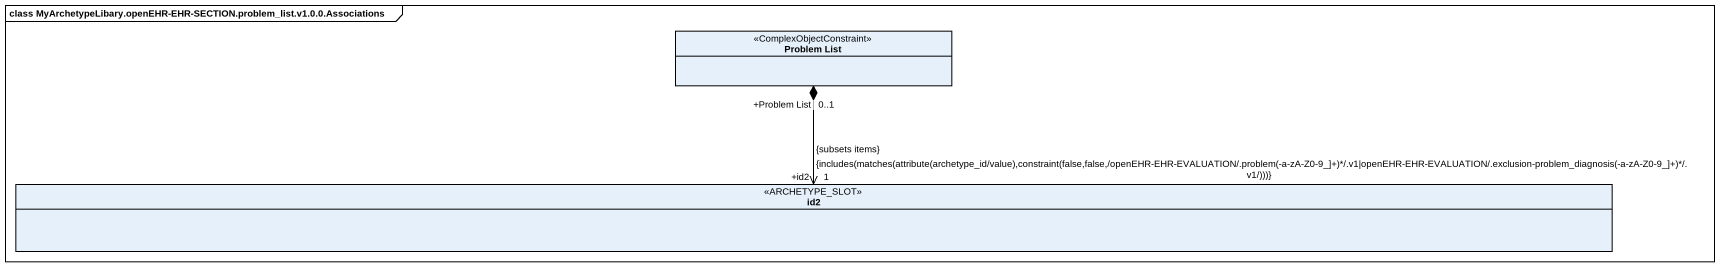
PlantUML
@startuml
mainframe class MyArchetypeLibary.openEHR-EHR-SECTION.problem_list.v1.0.0.Associations
hide circle
hide empty members
class "Problem List" as Problem_List <<ComplexObjectConstraint>>
class id2 <<ARCHETYPE_SLOT>>
Problem_List "+Problem List\n0..1" *--> "+id2\n1\n{includes(matches(attribute(archetype_id/value),constraint(false,false,/openEHR-EHR-EVALUATION/.problem(-a-zA-Z0-9_]+)*/.v1|openEHR-EHR-EVALUATION/.exclusion-problem_diagnosis(-a-zA-Z0-9_]+)*/.v1/)))}\n{subsets items}" id2
@enduml
